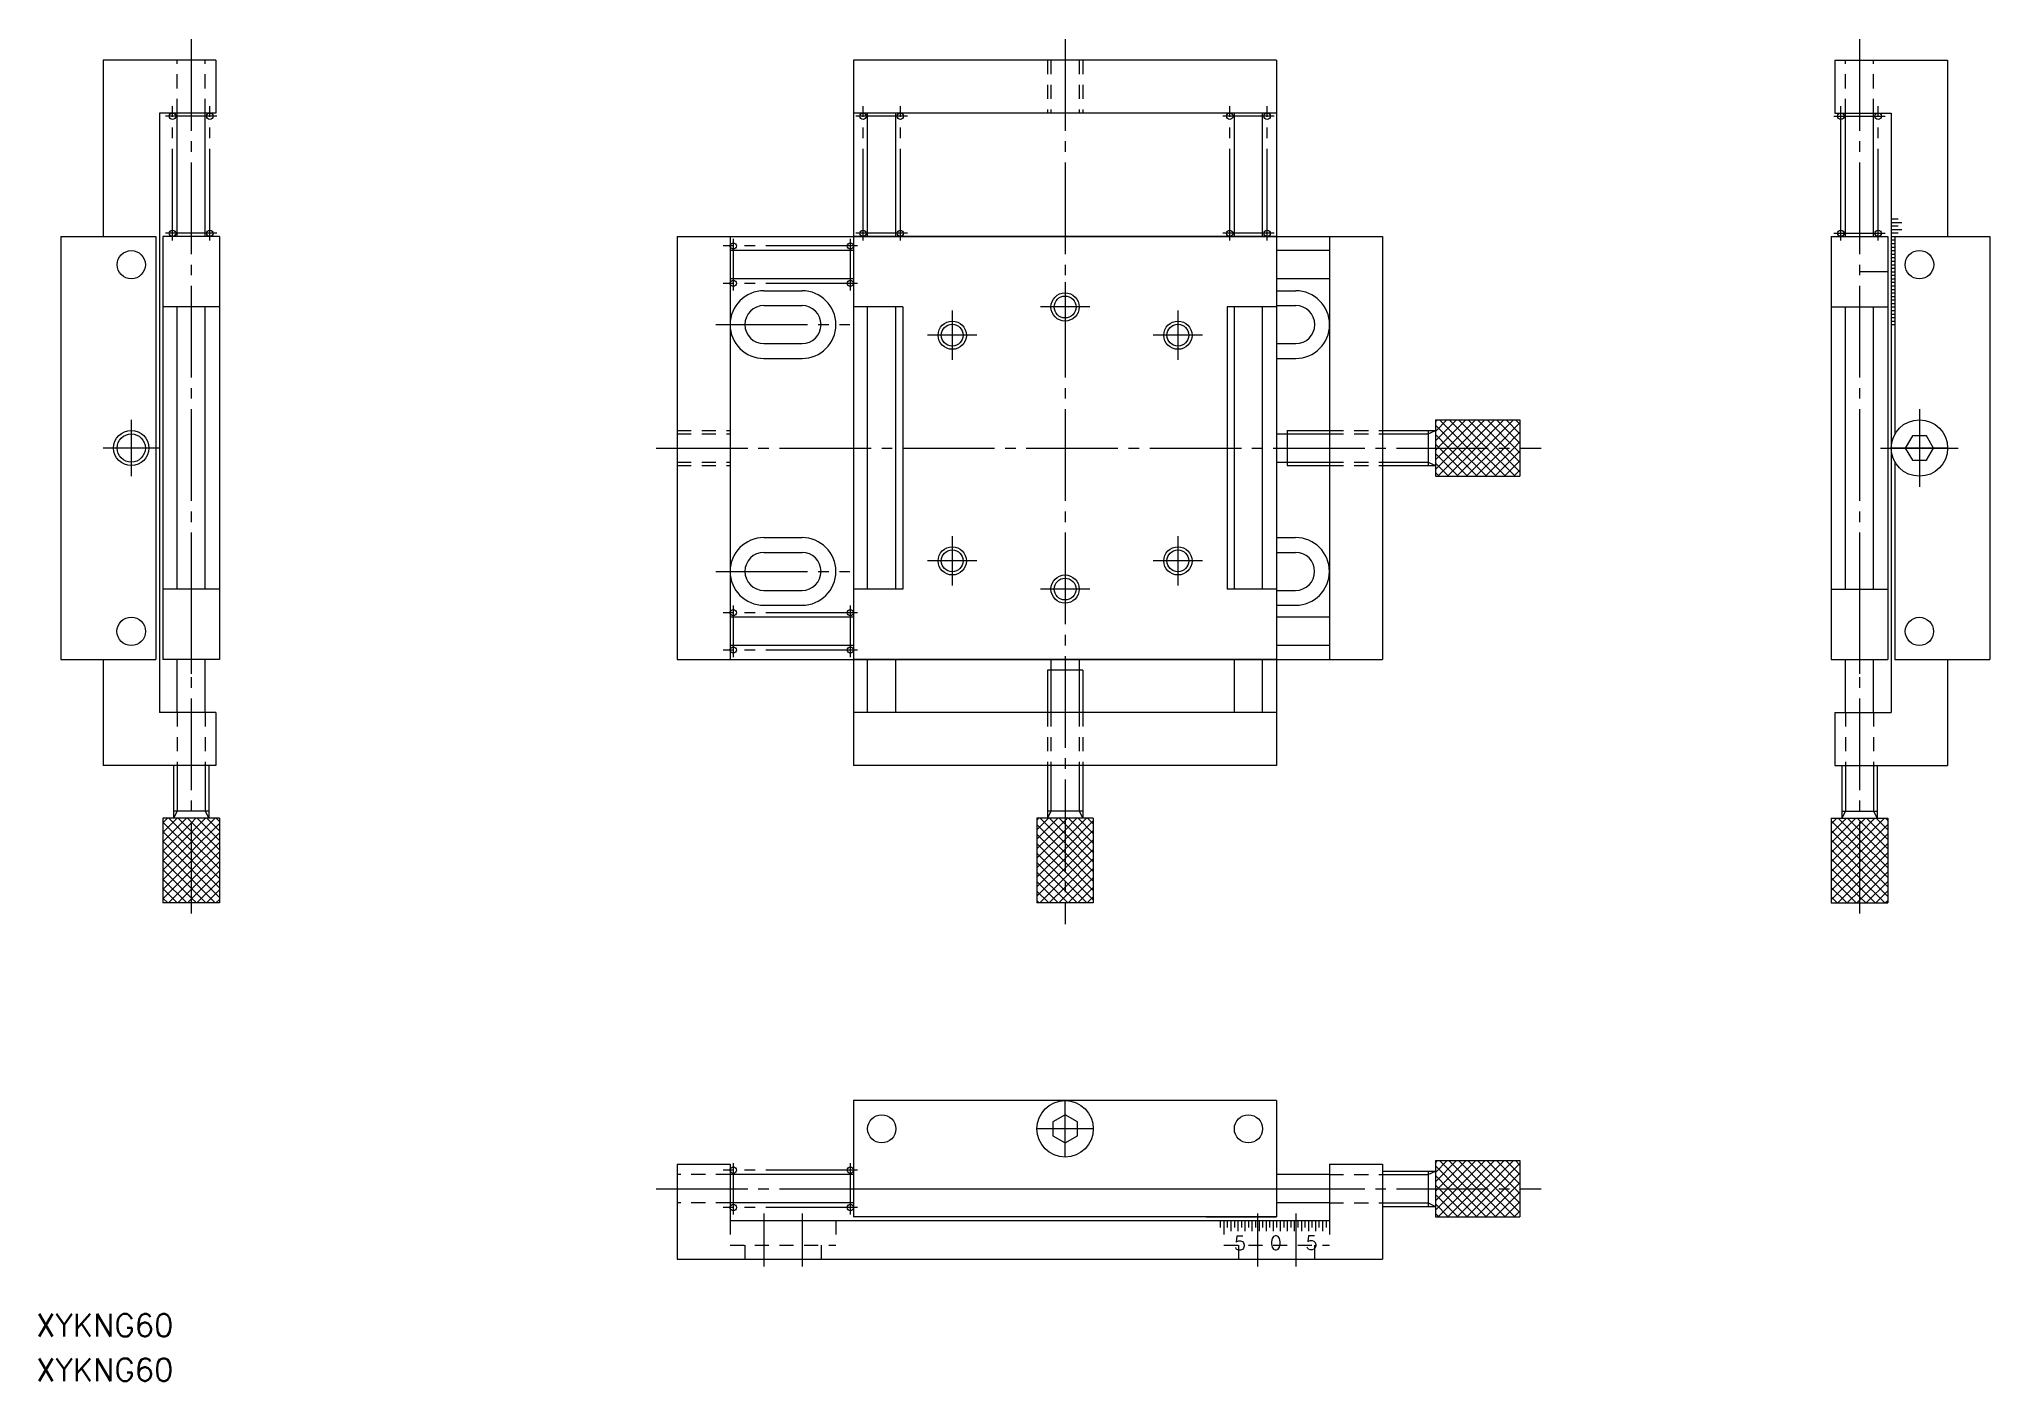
# Model space of a CAD drawing. Extents: x 213 to 490, y 155 to 345.
import ezdxf

# ---------------------------------------------------------------- set-up
doc = ezdxf.new("R2010")
doc.units = 0
doc.linetypes.add('CENTER', pattern=[17.5, 13, -1.5, 1.5, -1.5])
doc.linetypes.add('DASHED', pattern=[3.5, 2, -1.5])
doc.layers.get('0').update_dxf_attribs({"linetype": 'CONTINUOUS'})
doc.layers.add('CENTER', color=1, linetype='CENTER')
doc.styles.get("Standard").update_dxf_attribs({"font": 'txt.shx', "bigfont": '@extfont2.shx'})

# ---------------------------------------------------------------- blocks, each defined once
blk = doc.blocks.new('*X4')
at = {"color": 0, "linetype": 'CONTINUOUS'}
for p, q in [((354.96, 231.76), (357.95, 234.74)), ((354.96, 233.1), (356.6, 234.74)), ((354.96, 234.45), (355.25, 234.74)), ((354.96, 230.41), (358.96, 234.41)), ((358.96, 229.84), (354.96, 233.84)), ((354.96, 229.06), (358.96, 233.06)), ((358.96, 228.5), (354.96, 232.5)), ((358.96, 231.19), (355.42, 234.74)), ((358.96, 232.54), (356.76, 234.74)), ((358.96, 233.89), (358.11, 234.74)), ((358.96, 231.71), (361.99, 234.74)), ((358.96, 233.06), (360.64, 234.74)), ((358.96, 234.41), (359.29, 234.74)), ((358.96, 230.37), (362.96, 234.37)), ((362.96, 229.89), (358.96, 233.89)), ((358.96, 229.02), (362.96, 233.02)), ((362.96, 228.54), (358.96, 232.54)), ((362.96, 231.23), (359.46, 234.74)), ((362.96, 232.58), (360.8, 234.74)), ((362.96, 233.93), (362.15, 234.74)), ((354.96, 227.71), (358.96, 231.71)), ((358.96, 227.15), (354.96, 231.15)), ((354.96, 226.37), (358.96, 230.37)), ((358.96, 225.8), (354.96, 229.8)), ((358.96, 227.67), (362.96, 231.67)), ((362.96, 227.19), (358.96, 231.19)), ((358.96, 226.33), (362.96, 230.33)), ((362.96, 225.84), (358.96, 229.84)), ((354.96, 225.02), (358.96, 229.02)), ((358.96, 224.46), (354.96, 228.46)), ((354.96, 223.67), (358.96, 227.67)), ((358.96, 223.11), (354.96, 227.11)), ((358.96, 224.98), (362.96, 228.98)), ((362.96, 224.5), (358.96, 228.5)), ((358.96, 223.63), (362.96, 227.63)), ((362.96, 223.15), (358.96, 227.15)), ((357.99, 222.74), (354.96, 225.76)), ((356.64, 222.74), (354.96, 224.42)), ((355.38, 222.74), (358.96, 226.33)), ((356.72, 222.74), (358.96, 224.98)), ((362.03, 222.74), (358.96, 225.8)), ((360.68, 222.74), (358.96, 224.46)), ((359.42, 222.74), (362.96, 226.29)), ((360.76, 222.74), (362.96, 224.94)), ((355.29, 222.74), (354.96, 223.07)), ((358.07, 222.74), (358.96, 223.63)), ((359.33, 222.74), (358.96, 223.11)), ((362.11, 222.74), (362.96, 223.59))]:
    blk.add_line(p, q, dxfattribs=at)
blk = doc.blocks.new('*U10')
at = {"color": 7, "linetype": 'CONTINUOUS'}
blk.add_text('XYKNG60', height=3.2, dxfattribs=at).set_placement((70.89, 179.41))
blk = doc.blocks.new('*U11')
at = {"color": 7, "linetype": 'CONTINUOUS'}
blk.add_text('XYKNG60', height=3.2, dxfattribs=at).set_placement((70.89, 173.1))

msp = doc.modelspace()

# ---------------------------------------------------------------- linework, layer by layer
at = {"color": 7, "linetype": 'CONTINUOUS'}
for p, q in [((222.55, 342.24), (222.55, 317.24)), ((238.55, 342.24), (222.55, 342.24)), ((238.55, 342.24), (238.55, 334.74)), ((388.96, 342.24), (328.96, 342.24)), ((328.96, 342.24), (328.96, 242.24)), ((328.96, 342.24), (328.96, 242.24)), ((378.96, 342.24), (338.96, 342.24)), ((378.96, 342.24), (338.96, 342.24)), ((388.96, 342.24), (388.96, 242.24)), ((468.1, 342.24), (468.1, 334.74)), ((468.1, 342.24), (484.1, 342.24)), ((484.1, 342.24), (484.1, 317.24)), ((230.55, 334.74), (230.55, 249.74)), ((238.55, 334.74), (230.55, 334.74)), ((230.55, 334.74), (230.55, 249.74)), ((238.55, 334.74), (230.55, 334.74)), ((233.05, 317.24), (233.05, 334.74)), ((237.05, 317.24), (237.05, 334.74)), ((388.96, 334.74), (328.96, 334.74)), ((330.96, 317.24), (330.96, 334.74)), ((330.96, 317.24), (330.96, 334.74)), ((334.96, 317.24), (334.96, 334.74)), ((334.96, 317.24), (334.96, 334.74)), ((382.96, 317.24), (382.96, 334.74)), ((382.96, 317.24), (382.96, 334.74)), ((386.96, 317.24), (386.96, 334.74)), ((386.96, 317.24), (386.96, 334.74)), ((468.1, 334.74), (476.1, 334.74)), ((468.1, 334.74), (476.1, 334.74)), ((469.6, 317.24), (469.6, 334.74)), ((469.6, 317.24), (469.6, 334.74)), ((473.6, 317.24), (473.6, 334.74)), ((476.1, 334.74), (476.1, 249.74)), ((476.1, 334.74), (476.1, 249.74)), ((216.55, 317.24), (216.55, 257.24)), ((216.55, 317.24), (230.05, 317.24)), ((230.05, 317.24), (230.05, 257.24)), ((230.05, 317.24), (230.05, 317.24)), ((230.55, 317.24), (230.55, 257.24)), ((239.05, 317.24), (231.05, 317.24)), ((231.05, 317.24), (231.05, 257.24)), ((239.05, 317.24), (239.05, 257.24)), ((303.96, 317.24), (303.96, 257.24)), ((303.96, 317.24), (403.96, 317.24)), ((311.46, 317.24), (311.46, 257.24)), ((328.96, 317.24), (328.96, 257.24)), ((328.96, 317.24), (338.96, 317.24)), ((388.96, 317.24), (328.96, 317.24)), ((328.96, 317.24), (328.96, 307.24)), ((378.96, 317.24), (388.96, 317.24)), ((388.96, 317.24), (388.96, 257.24)), ((388.96, 317.24), (388.96, 257.24)), ((388.96, 317.24), (388.96, 307.24)), ((396.46, 317.24), (396.46, 257.24)), ((403.96, 317.24), (403.96, 257.24)), ((467.6, 317.24), (475.6, 317.24)), ((467.6, 317.24), (467.6, 257.24)), ((475.6, 317.24), (475.6, 257.24)), ((476.1, 317.24), (476.1, 257.24)), ((476.6, 317.24), (476.6, 289.18)), ((476.6, 317.24), (490.1, 317.24)), ((483.6, 317.24), (483.6, 317.24)), ((490.1, 317.24), (490.1, 257.24)), ((328.96, 315.24), (311.46, 315.24)), ((328.96, 315.24), (311.46, 315.24)), ((396.46, 315.24), (388.96, 315.24)), ((328.96, 311.24), (311.46, 311.24)), ((328.96, 311.24), (311.46, 311.24)), ((396.46, 311.24), (388.96, 311.24)), ((239.05, 307.24), (231.05, 307.24)), ((238.05, 307.24), (231.05, 307.24)), ((303.96, 307.24), (303.96, 267.24)), ((303.96, 307.24), (303.96, 267.24)), ((316.26, 309.54), (321.66, 309.54)), ((316.26, 307.44), (321.66, 307.44)), ((335.96, 307.24), (328.96, 307.24)), ((330.96, 267.24), (330.96, 307.24)), ((334.96, 267.24), (334.96, 307.24)), ((335.96, 307.24), (335.96, 267.24)), ((388.96, 307.24), (381.96, 307.24)), ((381.96, 307.24), (381.96, 267.24)), ((382.96, 267.24), (382.96, 307.24)), ((386.96, 267.24), (386.96, 307.24)), ((388.96, 309.54), (391.66, 309.54)), ((388.96, 307.44), (391.66, 307.44)), ((467.6, 307.24), (475.6, 307.24)), ((468.6, 307.24), (475.6, 307.24)), ((316.26, 302.04), (321.66, 302.04)), ((388.96, 302.04), (391.66, 302.04)), ((316.26, 299.94), (321.66, 299.94)), ((388.96, 299.94), (391.66, 299.94)), ((396.46, 295.24), (396.46, 287.24)), ((411.46, 291.24), (423.46, 291.24)), ((411.46, 291.24), (411.46, 283.24)), ((423.46, 291.24), (423.46, 283.24)), ((390.46, 289.74), (390.46, 284.74)), ((390.46, 289.74), (396.46, 289.74)), ((403.96, 289.74), (411.46, 289.74)), ((410.46, 289.74), (410.46, 284.74)), ((476.1, 285.3), (476.1, 257.24)), ((476.6, 285.3), (476.6, 257.24)), ((390.46, 284.74), (396.46, 284.74)), ((403.96, 284.74), (411.46, 284.74)), ((411.46, 283.24), (423.46, 283.24)), ((316.26, 274.54), (321.66, 274.54)), ((388.96, 274.54), (391.64, 274.54)), ((316.26, 272.44), (321.66, 272.44)), ((388.96, 272.44), (391.64, 272.44)), ((239.05, 267.24), (231.05, 267.24)), ((238.05, 267.24), (231.05, 267.24)), ((231.05, 267.24), (231.05, 257.24)), ((316.26, 267.04), (321.66, 267.04)), ((335.96, 267.24), (328.96, 267.24)), ((328.96, 267.24), (328.96, 257.24)), ((388.96, 267.24), (381.96, 267.24)), ((388.96, 267.24), (388.96, 257.24)), ((388.96, 267.04), (391.64, 267.04)), ((467.6, 267.24), (475.6, 267.24)), ((468.6, 267.24), (475.6, 267.24)), ((475.6, 267.24), (475.6, 257.24)), ((328.96, 263.24), (311.46, 263.24)), ((328.96, 263.24), (311.46, 263.24)), ((316.26, 264.94), (321.66, 264.94)), ((388.96, 264.94), (391.64, 264.94)), ((396.46, 263.24), (388.96, 263.24)), ((328.96, 259.24), (311.46, 259.24)), ((328.96, 259.24), (311.46, 259.24)), ((396.46, 259.24), (388.96, 259.24)), ((216.55, 257.24), (230.05, 257.24)), ((222.55, 257.24), (222.55, 242.24)), ((239.05, 257.24), (231.05, 257.24)), ((303.96, 257.24), (403.96, 257.24)), ((303.96, 257.24), (403.96, 257.24)), ((328.96, 257.24), (338.96, 257.24)), ((388.96, 257.24), (328.96, 257.24)), ((388.96, 257.24), (328.96, 257.24)), ((330.96, 249.74), (330.96, 257.24)), ((334.96, 249.74), (334.96, 257.24)), ((361.46, 255.74), (356.46, 255.74)), ((356.46, 255.74), (356.46, 249.74)), ((361.46, 255.74), (361.46, 249.74)), ((378.96, 257.24), (388.96, 257.24)), ((382.96, 249.74), (382.96, 257.24)), ((386.96, 249.74), (386.96, 257.24)), ((467.6, 257.24), (475.6, 257.24)), ((476.6, 257.24), (490.1, 257.24)), ((484.1, 257.24), (484.1, 242.24)), ((238.55, 249.74), (230.55, 249.74)), ((238.55, 249.74), (230.55, 249.74)), ((238.55, 249.74), (238.55, 242.24)), ((238.55, 249.74), (238.55, 242.24)), ((388.96, 249.74), (328.96, 249.74)), ((366.96, 249.74), (358.96, 249.74)), ((468.1, 249.74), (468.1, 242.24)), ((468.1, 249.74), (476.1, 249.74)), ((468.1, 249.74), (468.1, 242.24)), ((468.1, 249.74), (476.1, 249.74)), ((238.55, 242.24), (222.55, 242.24)), ((232.55, 242.24), (232.55, 234.74)), ((237.55, 242.24), (237.55, 234.74)), ((388.96, 242.24), (328.96, 242.24)), ((356.46, 242.24), (356.46, 234.74)), ((361.46, 242.24), (361.46, 234.74)), ((468.1, 242.24), (484.1, 242.24)), ((469.1, 242.24), (469.1, 234.74)), ((237.55, 235.74), (232.55, 235.74)), ((361.46, 235.74), (356.46, 235.74)), ((469.1, 235.74), (474.1, 235.74)), ((231.05, 234.74), (231.05, 222.74)), ((239.05, 234.74), (231.05, 234.74)), ((239.05, 234.74), (239.05, 222.74)), ((354.96, 234.74), (354.96, 222.74)), ((362.96, 234.74), (354.96, 234.74)), ((362.96, 234.74), (362.96, 222.74)), ((467.6, 234.74), (467.6, 222.74)), ((467.6, 234.74), (475.6, 234.74)), ((475.6, 234.74), (475.6, 222.74)), ((239.05, 222.74), (231.05, 222.74)), ((362.96, 222.74), (354.96, 222.74)), ((467.6, 222.74), (475.6, 222.74)), ((328.96, 194.7), (328.96, 178.2)), ((388.96, 194.7), (328.96, 194.7)), ((388.96, 194.7), (388.96, 178.2)), ((303.96, 185.7), (311.46, 185.7)), ((303.96, 185.7), (303.96, 172.2)), ((311.46, 185.7), (311.46, 177.7)), ((388.96, 187.2), (388.96, 187.2)), ((396.46, 185.7), (403.96, 185.7)), ((396.46, 185.7), (396.46, 177.7)), ((403.96, 185.7), (403.96, 172.2)), ((411.46, 186.2), (423.46, 186.2)), ((411.46, 186.2), (411.46, 178.2)), ((423.46, 186.2), (423.46, 178.2)), ((328.96, 184.2), (311.46, 184.2)), ((403.96, 184.7), (411.46, 184.7)), ((410.46, 184.7), (410.46, 179.7)), ((328.96, 180.2), (311.46, 180.2)), ((311.46, 177.7), (396.46, 177.7)), ((388.96, 178.2), (328.96, 178.2)), ((378.96, 178.2), (388.96, 178.2)), ((403.96, 179.7), (411.46, 179.7)), ((411.46, 178.2), (423.46, 178.2)), ((303.96, 172.2), (403.96, 172.2))]:
    msp.add_line(p, q, dxfattribs=at)
at = {"color": 3, "linetype": 'DASHED'}
for p, q in [((233.05, 334.74), (233.05, 342.24)), ((237.05, 334.74), (237.05, 342.24)), ((356.46, 342.24), (356.46, 334.74)), ((356.96, 342.24), (356.96, 334.74)), ((360.96, 342.24), (360.96, 334.74)), ((361.46, 342.24), (361.46, 334.74)), ((469.6, 334.74), (469.6, 342.24)), ((473.6, 334.74), (473.6, 342.24)), ((303.96, 289.74), (311.46, 289.74)), ((303.96, 289.24), (311.46, 289.24)), ((396.46, 289.74), (403.96, 289.74)), ((396.46, 289.24), (403.96, 289.24)), ((303.96, 285.24), (311.46, 285.24)), ((396.46, 285.24), (403.96, 285.24)), ((303.96, 284.74), (311.46, 284.74)), ((396.46, 284.74), (403.96, 284.74)), ((233.05, 249.74), (233.05, 242.24)), ((233.05, 249.74), (233.05, 242.24)), ((237.05, 249.74), (237.05, 242.24)), ((237.05, 249.74), (237.05, 242.24)), ((356.46, 249.74), (356.46, 242.24)), ((356.96, 249.74), (356.96, 242.24)), ((360.96, 249.74), (360.96, 242.24)), ((361.46, 249.74), (361.46, 242.24)), ((469.6, 249.74), (469.6, 242.24)), ((469.6, 249.74), (469.6, 242.24)), ((473.6, 249.74), (473.6, 242.24)), ((473.6, 249.74), (473.6, 242.24)), ((311.46, 184.2), (303.96, 184.2)), ((396.46, 184.2), (403.96, 184.2)), ((311.46, 180.2), (303.96, 180.2)), ((396.46, 180.2), (403.96, 180.2)), ((311.46, 177.7), (311.46, 174.2)), ((326.46, 177.7), (326.46, 174.2)), ((381.46, 177.7), (381.46, 174.2)), ((396.46, 177.7), (396.46, 174.2)), ((311.46, 174.2), (326.46, 174.2)), ((313.56, 174.2), (313.56, 172.2)), ((324.36, 174.2), (324.36, 172.2)), ((381.46, 174.2), (396.46, 174.2)), ((383.54, 174.2), (383.54, 172.2)), ((394.34, 174.2), (394.34, 172.2))]:
    msp.add_line(p, q, dxfattribs=at)
at = {"color": 3, "linetype": 'CONTINUOUS'}
for p, q in [((233.05, 317.24), (233.05, 334.74)), ((237.05, 317.24), (237.05, 334.74)), ((468.95, 316.69), (468.95, 335.74)), ((473.6, 317.24), (473.6, 334.74)), ((476.1, 319.74), (477.1, 319.74)), ((476.1, 319.24), (477.6, 319.24)), ((476.1, 318.74), (477.1, 318.74)), ((476.1, 318.24), (477.6, 318.24)), ((476.1, 317.74), (477.1, 317.74)), ((476.1, 317.24), (477.6, 317.24)), ((476.1, 316.74), (476.6, 316.74)), ((476.1, 316.24), (476.6, 316.24)), ((476.1, 315.74), (476.6, 315.74)), ((476.1, 315.24), (476.6, 315.24)), ((476.1, 314.74), (476.6, 314.74)), ((476.1, 314.24), (476.6, 314.24)), ((476.1, 313.74), (476.6, 313.74)), ((476.1, 313.24), (476.6, 313.24)), ((476.1, 312.74), (476.6, 312.74)), ((475.6, 312.24), (471.6, 312.24)), ((476.1, 312.24), (476.6, 312.24)), ((476.1, 311.74), (476.6, 311.74)), ((476.1, 311.24), (476.6, 311.24)), ((476.1, 310.74), (476.6, 310.74)), ((476.1, 310.24), (476.6, 310.24)), ((233.05, 267.24), (233.05, 307.24)), ((237.05, 267.24), (237.05, 307.24)), ((469.6, 267.24), (469.6, 307.24)), ((473.6, 267.24), (473.6, 307.24)), ((476.1, 309.74), (476.6, 309.74)), ((476.1, 309.24), (476.6, 309.24)), ((476.1, 308.74), (476.6, 308.74)), ((476.1, 308.24), (476.6, 308.24)), ((476.1, 307.74), (476.6, 307.74)), ((476.1, 307.24), (476.6, 307.24)), ((476.1, 306.74), (476.6, 306.74)), ((476.1, 306.24), (476.6, 306.24)), ((476.1, 305.74), (476.6, 305.74)), ((476.1, 305.24), (476.6, 305.24)), ((476.1, 304.74), (476.6, 304.74)), ((411.46, 290.95), (411.75, 291.24)), ((411.46, 289.6), (413.1, 291.24)), ((411.46, 288.26), (414.45, 291.24)), ((414.72, 287.24), (411.46, 290.5)), ((411.79, 287.24), (415.79, 291.24)), ((416.07, 287.24), (412.07, 291.24)), ((413.14, 287.24), (417.14, 291.24)), ((417.41, 287.24), (413.41, 291.24)), ((414.49, 287.24), (418.49, 291.24)), ((418.76, 287.24), (414.76, 291.24)), ((415.83, 287.24), (419.83, 291.24)), ((420.11, 287.24), (416.11, 291.24)), ((417.18, 287.24), (421.18, 291.24)), ((421.46, 287.24), (417.46, 291.24)), ((418.53, 287.24), (422.53, 291.24)), ((422.8, 287.24), (418.8, 291.24)), ((419.88, 287.24), (423.46, 290.83)), ((423.46, 287.93), (420.15, 291.24)), ((423.46, 289.27), (421.5, 291.24)), ((423.46, 290.62), (422.84, 291.24)), ((388.96, 289.24), (396.46, 289.24)), ((403.96, 289.24), (410.46, 289.24)), ((410.46, 289.24), (411.46, 289.74)), ((413.37, 287.24), (411.46, 289.15)), ((412.03, 287.24), (411.46, 287.8)), ((421.22, 287.24), (423.46, 289.48)), ((422.57, 287.24), (423.46, 288.13)), ((388.96, 285.24), (396.46, 285.24)), ((403.96, 285.24), (410.46, 285.24)), ((410.46, 285.24), (411.46, 284.74)), ((411.46, 286.91), (411.79, 287.24)), ((411.46, 285.56), (413.14, 287.24)), ((411.46, 284.21), (414.49, 287.24)), ((414.68, 283.24), (411.46, 286.46)), ((413.33, 283.24), (411.46, 285.11)), ((411.83, 283.24), (415.83, 287.24)), ((416.03, 283.24), (412.03, 287.24)), ((413.18, 283.24), (417.18, 287.24)), ((417.37, 283.24), (413.37, 287.24)), ((414.53, 283.24), (418.53, 287.24)), ((418.72, 283.24), (414.72, 287.24)), ((415.88, 283.24), (419.88, 287.24)), ((420.07, 283.24), (416.07, 287.24)), ((417.22, 283.24), (421.22, 287.24)), ((421.41, 283.24), (417.41, 287.24)), ((418.57, 283.24), (422.57, 287.24)), ((422.76, 283.24), (418.76, 287.24)), ((419.92, 283.24), (423.46, 286.79)), ((423.46, 283.88), (420.11, 287.24)), ((421.26, 283.24), (423.46, 285.44)), ((423.46, 285.23), (421.46, 287.24)), ((423.46, 286.58), (422.8, 287.24)), ((411.99, 283.24), (411.46, 283.76)), ((422.61, 283.24), (423.46, 284.09)), ((233.05, 249.74), (233.05, 257.24)), ((237.05, 249.74), (237.05, 257.24)), ((356.96, 257.24), (356.96, 249.74)), ((360.96, 257.24), (360.96, 249.74)), ((469.6, 249.74), (469.6, 257.24)), ((473.6, 249.74), (473.6, 257.24)), ((233.05, 242.24), (233.05, 235.74)), ((237.05, 242.24), (237.05, 235.74)), ((356.96, 242.24), (356.96, 235.74)), ((360.96, 242.24), (360.96, 235.74)), ((469.6, 242.24), (469.6, 235.74)), ((473.6, 242.24), (473.6, 235.74)), ((474.1, 242.24), (474.1, 234.74)), ((233.05, 235.74), (232.55, 234.74)), ((237.05, 235.74), (237.55, 234.74)), ((356.96, 235.74), (356.46, 234.74)), ((360.96, 235.74), (361.46, 234.74)), ((469.6, 235.74), (469.1, 234.74)), ((473.6, 235.74), (474.1, 234.74)), ((231.05, 234.09), (231.69, 234.74)), ((231.05, 232.74), (233.04, 234.74)), ((231.05, 231.4), (234.39, 234.74)), ((235.05, 230.2), (231.05, 234.2)), ((231.05, 230.05), (235.05, 234.05)), ((235.05, 228.86), (231.05, 232.86)), ((231.05, 228.7), (235.05, 232.7)), ((235.05, 231.55), (231.86, 234.74)), ((235.05, 232.9), (233.2, 234.74)), ((235.05, 234.24), (234.55, 234.74)), ((235.05, 234.05), (235.73, 234.74)), ((235.05, 232.7), (237.08, 234.74)), ((235.05, 231.36), (238.43, 234.74)), ((239.05, 230.24), (235.05, 234.24)), ((235.05, 230.01), (239.05, 234.01)), ((239.05, 228.9), (235.05, 232.9)), ((235.05, 228.66), (239.05, 232.66)), ((239.05, 231.59), (235.9, 234.74)), ((239.05, 232.94), (237.25, 234.74)), ((239.05, 234.29), (238.59, 234.74)), ((467.6, 233.94), (468.4, 234.74)), ((467.6, 232.59), (469.75, 234.74)), ((467.6, 231.25), (471.1, 234.74)), ((471.6, 230.36), (467.6, 234.36)), ((467.6, 229.9), (471.6, 233.9)), ((471.6, 229.01), (467.6, 233.01)), ((467.6, 228.55), (471.6, 232.55)), ((471.6, 231.7), (468.57, 234.74)), ((471.6, 233.05), (469.91, 234.74)), ((471.6, 234.4), (471.26, 234.74)), ((471.6, 233.9), (472.45, 234.74)), ((471.6, 232.55), (473.79, 234.74)), ((471.6, 231.2), (475.14, 234.74)), ((475.6, 230.4), (471.6, 234.4)), ((471.6, 229.86), (475.6, 233.86)), ((475.6, 229.05), (471.6, 233.05)), ((471.6, 228.51), (475.6, 232.51)), ((475.6, 231.74), (472.61, 234.74)), ((475.6, 233.09), (473.96, 234.74)), ((475.6, 234.44), (475.3, 234.74)), ((235.05, 227.51), (231.05, 231.51)), ((231.05, 227.36), (235.05, 231.36)), ((235.05, 226.16), (231.05, 230.16)), ((231.05, 226.01), (235.05, 230.01)), ((239.05, 227.55), (235.05, 231.55)), ((235.05, 227.32), (239.05, 231.32)), ((239.05, 226.2), (235.05, 230.2)), ((235.05, 225.97), (239.05, 229.97)), ((471.6, 227.66), (467.6, 231.66)), ((467.6, 227.2), (471.6, 231.2)), ((471.6, 226.31), (467.6, 230.31)), ((467.6, 225.86), (471.6, 229.86)), ((475.6, 227.7), (471.6, 231.7)), ((471.6, 227.16), (475.6, 231.16)), ((475.6, 226.36), (471.6, 230.36)), ((471.6, 225.82), (475.6, 229.82)), ((235.05, 224.81), (231.05, 228.81)), ((231.05, 224.66), (235.05, 228.66)), ((235.05, 223.47), (231.05, 227.47)), ((231.05, 223.32), (235.05, 227.32)), ((239.05, 224.86), (235.05, 228.86)), ((235.05, 224.62), (239.05, 228.62)), ((239.05, 223.51), (235.05, 227.51)), ((235.05, 223.27), (239.05, 227.27)), ((471.6, 224.97), (467.6, 228.97)), ((467.6, 224.51), (471.6, 228.51)), ((471.6, 223.62), (467.6, 227.62)), ((467.6, 223.16), (471.6, 227.16)), ((475.6, 225.01), (471.6, 229.01)), ((471.6, 224.47), (475.6, 228.47)), ((475.6, 223.66), (471.6, 227.66)), ((471.6, 223.12), (475.6, 227.12)), ((234.43, 222.74), (231.05, 226.12)), ((233.08, 222.74), (231.05, 224.77)), ((231.82, 222.74), (235.05, 225.97)), ((233.16, 222.74), (235.05, 224.62)), ((238.47, 222.74), (235.05, 226.16)), ((237.12, 222.74), (235.05, 224.81)), ((235.86, 222.74), (239.05, 225.93)), ((237.21, 222.74), (239.05, 224.58)), ((471.14, 222.74), (467.6, 226.27)), ((469.79, 222.74), (467.6, 224.93)), ((468.53, 222.74), (471.6, 225.82)), ((469.87, 222.74), (471.6, 224.47)), ((475.18, 222.74), (471.6, 226.31)), ((473.83, 222.74), (471.6, 224.97)), ((472.57, 222.74), (475.6, 225.78)), ((473.92, 222.74), (475.6, 224.43)), ((231.73, 222.74), (231.05, 223.43)), ((234.51, 222.74), (235.05, 223.27)), ((235.78, 222.74), (235.05, 223.47)), ((238.55, 222.74), (239.05, 223.23)), ((468.44, 222.74), (467.6, 223.58)), ((471.22, 222.74), (471.6, 223.12)), ((472.49, 222.74), (471.6, 223.62)), ((475.26, 222.74), (475.6, 223.08)), ((411.46, 185.88), (411.79, 186.2)), ((411.46, 184.53), (413.13, 186.2)), ((411.46, 183.19), (414.48, 186.2)), ((414.69, 182.2), (411.46, 185.43)), ((411.83, 182.2), (415.83, 186.2)), ((416.03, 182.2), (412.03, 186.2)), ((413.18, 182.2), (417.18, 186.2)), ((417.38, 182.2), (413.38, 186.2)), ((414.52, 182.2), (418.52, 186.2)), ((418.73, 182.2), (414.73, 186.2)), ((415.87, 182.2), (419.87, 186.2)), ((420.07, 182.2), (416.07, 186.2)), ((417.22, 182.2), (421.22, 186.2)), ((421.42, 182.2), (417.42, 186.2)), ((418.56, 182.2), (422.56, 186.2)), ((422.77, 182.2), (418.77, 186.2)), ((419.91, 182.2), (423.46, 185.76)), ((423.46, 182.86), (420.12, 186.2)), ((423.46, 184.2), (421.46, 186.2)), ((423.46, 185.55), (422.81, 186.2)), ((328.96, 184.2), (311.46, 184.2)), ((396.46, 184.2), (388.96, 184.2)), ((403.96, 184.2), (410.46, 184.2)), ((410.46, 184.2), (411.46, 184.7)), ((413.34, 182.2), (411.46, 184.08)), ((411.99, 182.2), (411.46, 182.73)), ((421.26, 182.2), (423.46, 184.41)), ((422.6, 182.2), (423.46, 183.06)), ((328.96, 180.2), (311.46, 180.2)), ((396.46, 180.2), (388.96, 180.2)), ((403.96, 180.2), (410.46, 180.2)), ((410.46, 180.2), (411.46, 179.7)), ((411.46, 181.84), (411.83, 182.2)), ((411.46, 180.49), (413.18, 182.2)), ((411.46, 179.15), (414.52, 182.2)), ((414.64, 178.2), (411.46, 181.39)), ((413.3, 178.2), (411.46, 180.04)), ((411.87, 178.2), (415.87, 182.2)), ((415.99, 178.2), (411.99, 182.2)), ((413.22, 178.2), (417.22, 182.2)), ((417.34, 178.2), (413.34, 182.2)), ((414.56, 178.2), (418.56, 182.2)), ((418.69, 178.2), (414.69, 182.2)), ((415.91, 178.2), (419.91, 182.2)), ((420.03, 178.2), (416.03, 182.2)), ((417.26, 178.2), (421.26, 182.2)), ((421.38, 178.2), (417.38, 182.2)), ((418.6, 178.2), (422.6, 182.2)), ((422.73, 178.2), (418.73, 182.2)), ((419.95, 178.2), (423.46, 181.72)), ((423.46, 178.82), (420.07, 182.2)), ((421.3, 178.2), (423.46, 180.37)), ((423.46, 180.16), (421.42, 182.2)), ((423.46, 181.51), (422.77, 182.2)), ((380.96, 177.7), (380.96, 176.7)), ((381.46, 177.7), (381.46, 176.2)), ((381.96, 177.7), (381.96, 176.7)), ((382.46, 177.7), (382.46, 176.2)), ((382.96, 177.7), (382.96, 176.7)), ((383.46, 177.7), (383.46, 176.2)), ((383.96, 177.7), (383.96, 176.7)), ((384.46, 177.7), (384.46, 176.2)), ((384.96, 177.7), (384.96, 176.7)), ((385.46, 177.7), (385.46, 176.2)), ((385.96, 177.7), (385.96, 176.7)), ((386.46, 177.7), (386.46, 176.2)), ((386.96, 177.7), (386.96, 176.7)), ((387.46, 177.7), (387.46, 176.2)), ((387.96, 177.7), (387.96, 176.7)), ((388.46, 177.7), (388.46, 176.2)), ((388.96, 177.7), (388.96, 176.7)), ((389.46, 177.7), (389.46, 176.2)), ((389.96, 177.7), (389.96, 176.7)), ((390.46, 177.7), (390.46, 176.2)), ((390.96, 177.7), (390.96, 176.7)), ((391.46, 177.7), (391.46, 176.2)), ((391.96, 177.7), (391.96, 176.7)), ((392.46, 177.7), (392.46, 176.2)), ((392.96, 177.7), (392.96, 176.7)), ((393.46, 177.7), (393.46, 176.2)), ((393.96, 177.7), (393.96, 176.7)), ((394.46, 177.7), (394.46, 176.2)), ((394.96, 177.7), (394.96, 176.7)), ((395.46, 177.7), (395.46, 176.2)), ((395.96, 177.7), (395.96, 176.7)), ((411.95, 178.2), (411.46, 178.69)), ((422.65, 178.2), (423.46, 179.02))]:
    msp.add_line(p, q, dxfattribs=at)
at = {"color": 7, "linetype": 'CONTINUOUS'}
for points in [[(479.1, 288.97), (478.1, 287.24), (479.1, 285.51), (481.1, 285.51), (482.1, 287.24), (481.1, 288.97)], [(360.7, 191.7), (358.96, 192.7), (357.23, 191.7), (357.23, 189.7), (358.96, 188.7), (360.7, 189.7)]]:
    msp.add_lwpolyline(points, close=True, dxfattribs=at)
at = {"color": 3, "linetype": 'CONTINUOUS'}
for centre, radius in [((232.4, 334.29), 0.45), ((237.7, 334.29), 0.45), ((330.31, 334.29), 0.45), ((335.61, 334.29), 0.45), ((382.31, 334.29), 0.45), ((387.61, 334.29), 0.45), ((468.95, 334.29), 0.45), ((474.25, 334.29), 0.45), ((232.4, 317.69), 0.45), ((237.7, 317.69), 0.45), ((330.31, 317.69), 0.45), ((335.61, 317.69), 0.45), ((382.31, 317.69), 0.45), ((387.61, 317.69), 0.45), ((468.95, 317.69), 0.45), ((474.25, 317.69), 0.45), ((311.91, 315.89), 0.45), ((328.51, 315.89), 0.45), ((311.91, 310.59), 0.45), ((328.51, 310.59), 0.45), ((358.96, 307.24), 2), ((342.96, 303.24), 2), ((374.96, 303.24), 2), ((226.55, 287.24), 2.5), ((342.96, 271.24), 2), ((374.96, 271.24), 2), ((358.96, 267.24), 2), ((311.91, 263.89), 0.45), ((328.51, 263.89), 0.45), ((311.91, 258.59), 0.45), ((328.51, 258.59), 0.45), ((311.91, 184.85), 0.45), ((328.51, 184.85), 0.45), ((311.91, 179.55), 0.45), ((328.51, 179.55), 0.45)]:
    msp.add_circle(centre, radius, dxfattribs=at)
at = {"color": 7, "linetype": 'CONTINUOUS'}
for centre, radius in [((226.55, 313.24), 2), ((480.1, 313.24), 2.02), ((358.96, 307.24), 1.55), ((342.96, 303.24), 1.55), ((374.96, 303.24), 1.55), ((480.1, 287.24), 4), ((226.55, 287.24), 2), ((342.96, 271.24), 1.55), ((374.96, 271.24), 1.55), ((358.96, 267.24), 1.55), ((226.55, 261.24), 2.02), ((480.1, 261.24), 2), ((358.96, 190.7), 4), ((332.96, 190.7), 2), ((384.96, 190.7), 2)]:
    msp.add_circle(centre, radius, dxfattribs=at)
for centre, radius, start, end in [((316.26, 304.74), 4.8, 90, 270), ((316.26, 304.74), 2.7, 90, 270), ((321.66, 304.74), 4.8, 270, 90), ((321.66, 304.74), 2.7, 270, 90), ((391.66, 304.74), 4.8, 270, 90), ((391.66, 304.74), 2.7, 270, 90), ((316.26, 269.74), 4.8, 90, 270), ((321.66, 269.74), 4.8, 270, 90), ((391.64, 269.74), 4.8, 270, 90), ((316.26, 269.74), 2.7, 90, 270), ((321.66, 269.74), 2.7, 270, 90), ((391.64, 269.74), 2.7, 270, 90)]:
    msp.add_arc(centre, radius, start, end, dxfattribs=at)
at = {"layer": 'CENTER', "color": 1, "linetype": 'CENTER'}
for p, q in [((235.05, 345.24), (235.05, 255.24)), ((358.96, 345.24), (358.96, 219.74)), ((471.6, 345.24), (471.6, 255.24)), ((232.4, 316.69), (232.4, 335.74)), ((237.7, 316.69), (237.7, 335.74)), ((330.31, 316.69), (330.31, 335.74)), ((335.61, 316.69), (335.61, 335.74)), ((382.31, 316.69), (382.31, 335.74)), ((387.61, 316.69), (387.61, 335.74)), ((474.25, 316.69), (474.25, 335.74)), ((238.7, 334.29), (231.4, 334.29)), ((336.61, 334.29), (329.31, 334.29)), ((388.61, 334.29), (381.31, 334.29)), ((467.95, 334.29), (475.25, 334.29)), ((238.7, 317.69), (231.4, 317.69)), ((329.51, 315.89), (310.46, 315.89)), ((311.91, 316.89), (311.91, 309.59)), ((328.51, 316.89), (328.51, 309.59)), ((336.61, 317.69), (329.31, 317.69)), ((388.61, 317.69), (381.31, 317.69)), ((467.95, 317.69), (475.25, 317.69)), ((329.51, 310.59), (310.46, 310.59)), ((358.96, 310.74), (358.96, 303.74)), ((362.46, 307.24), (355.46, 307.24)), ((309.46, 304.74), (328.46, 304.74)), ((342.96, 306.74), (342.96, 299.74)), ((374.96, 306.74), (374.96, 299.74)), ((346.46, 303.24), (339.46, 303.24)), ((378.46, 303.24), (371.46, 303.24)), ((226.55, 291.24), (226.55, 283.24)), ((480.1, 292.74), (480.1, 281.74)), ((480.1, 291.24), (480.1, 283.24)), ((230.55, 287.24), (222.55, 287.24)), ((300.96, 287.24), (426.46, 287.24)), ((474.6, 287.24), (485.6, 287.24)), ((484.1, 287.24), (476.1, 287.24)), ((342.96, 274.74), (342.96, 267.74)), ((374.96, 274.74), (374.96, 267.74)), ((346.46, 271.24), (339.46, 271.24)), ((378.46, 271.24), (371.46, 271.24)), ((235.05, 269.24), (235.05, 219.74)), ((309.46, 269.74), (328.46, 269.74)), ((358.96, 270.74), (358.96, 263.74)), ((471.6, 269.24), (471.6, 219.74)), ((362.46, 267.24), (355.46, 267.24)), ((329.51, 263.89), (310.46, 263.89)), ((311.91, 264.89), (311.91, 257.59)), ((328.51, 264.89), (328.51, 257.59)), ((329.51, 258.59), (310.46, 258.59)), ((358.96, 186.7), (358.96, 194.7)), ((362.96, 190.7), (354.96, 190.7)), ((311.91, 185.85), (311.91, 178.55)), ((328.51, 185.85), (328.51, 178.55)), ((329.51, 184.85), (310.46, 184.85)), ((300.96, 182.2), (426.46, 182.2)), ((326.96, 182.2), (390.96, 182.2)), ((376.96, 182.2), (390.96, 182.2)), ((329.51, 179.55), (310.46, 179.55)), ((316.26, 178.7), (316.26, 171.2)), ((321.66, 178.7), (321.66, 171.2)), ((386.26, 178.7), (386.26, 171.2)), ((391.66, 178.7), (391.66, 171.2))]:
    msp.add_line(p, q, dxfattribs=at)

# ---------------------------------------------------------------- block references
at = {"color": 3, "linetype": 'CONTINUOUS'}
msp.add_blockref('*X4', (0, 0), dxfattribs=at)
at = {"color": 7, "linetype": 'CONTINUOUS'}
for name in ['*U10', '*U11']:
    msp.add_blockref(name, (142.17, -18.16), dxfattribs=at)

# ---------------------------------------------------------------- texts
at = {"color": 3, "linetype": 'CONTINUOUS'}
for s, p in [('5', (382.9, 173.5)), ('0', (387.99, 173.54)), ('5', (393.05, 173.52))]:
    msp.add_text(s, height=2, dxfattribs=at).set_placement(p)

doc.saveas('drawing.dxf')
